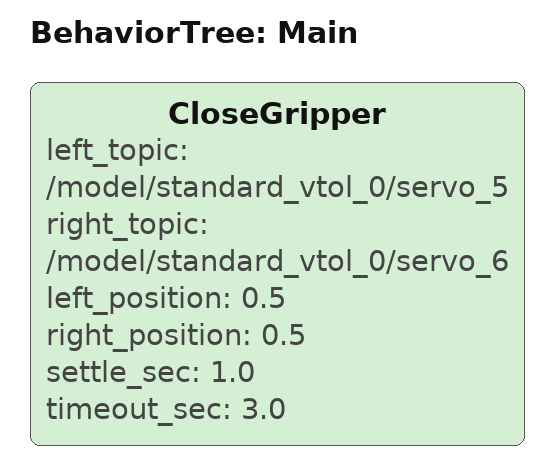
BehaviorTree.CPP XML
<root main_tree_to_execute="Main">
  <BehaviorTree ID="Main">
    <CloseGripper left_topic="/model/standard_vtol_0/servo_5"
                  right_topic="/model/standard_vtol_0/servo_6"
                  left_position="0.5"
                  right_position="0.5"
                  settle_sec="1.0"
                  timeout_sec="3.0"/>
  </BehaviorTree>
</root>
